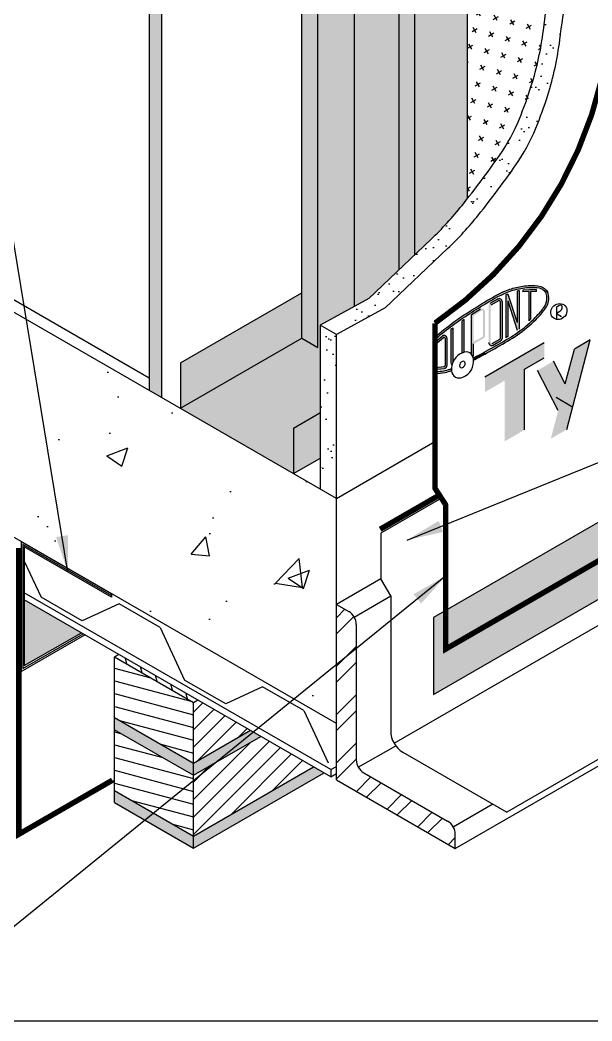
# Model space of a CAD drawing. Extents: x -26.6 to 51, y 0 to 66.
# Drawn here: x 12.43 to 21.84, y 35.85 to 52.32 of the extents above; entities that cross this region are included whole.
import ezdxf

# ---------------------------------------------------------------- set-up
doc = ezdxf.new("R2010")
doc.units = 0
doc.header["$LTSCALE"] = 1.5
doc.header["$MEASUREMENT"] = 0
doc.linetypes.add('DASHED', pattern=[0.75, 0.5, -0.25])
for name, color, linetype in [('BRICK', 13, 'CONTINUOUS'), ('DUPONTLOGO', 242, 'CONTINUOUS'), ('FASTENING', 7, 'CONTINUOUS'), ('FLASHING', 124, 'CONTINUOUS'), ('GROUT', 255, 'CONTINUOUS'), ('INSULATION', 40, 'CONTINUOUS'), ('SEALANT', 252, 'CONTINUOUS'), ('STRAIGHTFLASH', 253, 'CONTINUOUS'), ('STRUCTURE', 252, 'CONTINUOUS'), ('STRUCTURE_SHADING', 254, 'CONTINUOUS'), ('TEXT', 7, 'CONTINUOUS'), ('TITLE', 7, 'CONTINUOUS'), ('TYVEK', 160, 'DASHED'), ('TYVEK_TAPE', 130, 'CONTINUOUS'), ('TYVEK_TEXT', 182, 'CONTINUOUS')]:
    doc.layers.add(name, color=color, linetype=linetype)
doc.styles.add('DETAILS', font='sanss___.ttf', dxfattribs={"height": 1})
doc.dimstyles.new('TYVEKDETAILS', dxfattribs={"dimscale": 6, "dimtxt": 1.5, "dimasz": 0.1, "dimexe": 0.75, "dimexo": 0.75, "dimgap": 0.75, "dimtad": 0, "dimtih": 1, "dimtoh": 1, "dimdec": 4, "dimzin": 0, "dimtxsty": 'DETAILS', "dimcen": 0.0625, "dimazin": 3, "dimtfac": 1, "dimtdec": 4, "dimtofl": 0, "dimtmove": 0, "dimatfit": 3, "dimtolj": 1, "dimtzin": 0})
pattern_1 = [(37.5, (47.28802, 3.71845), (-0.0157483, 0.481706), [0, -0.38, 0, -0.425, 0, -0.40625]), (7.5, (47.288, 3.71845), (0.442444, 0.7055365), [0, -0.205, 0, -0.3425, 0, -0.13125]), (327.5, (46.98052, 3.71845), (0.7785355, 0.0014148), [0, -0.125, 0, -0.45, 0, -0.5875]), (317.5, (46.9805, 3.71845), (0.751532, 0.219419), [0, -0.0625, 0, -0.295, 0, -0.3375])]
pattern_2 = [(345, (47.28802, 3.71845), (0.05255644, 0.1961433), [])]
pattern_3 = [(45, (47.28802, 3.71845), (-0.1435869, 0.1435869), [])]

# ---------------------------------------------------------------- blocks, each defined once
blk = doc.blocks.new('A$C1409495A')
at = {"layer": 'DUPONTLOGO', "color": 242}
for p, q in [((0.234, 0.524), (0.234, 0)), ((0.234, 0.262), (0.441, 0.129))]:
    blk.add_line(p, q, dxfattribs=at)
blk.add_ellipse((0.334, 0.336), major_axis=(0.26, 0.232), ratio=0.903174, dxfattribs=at)
blk.add_spline([(0.234, 0.524), (0.435, 0.597), (0.456, 0.456), (0.234, 0.262)], degree=3, dxfattribs=at)

msp = doc.modelspace()

# ---------------------------------------------------------------- hatches: boundary and pattern name
at = {"layer": 'BRICK', "linetype": 'CONTINUOUS'}
h = msp.add_hatch(dxfattribs=at)
h.set_pattern_fill('ANSI31', color=256, scale=1.6245, angle=60, style=0)
h.set_pattern_definition([(105, (47.28802, 3.71845), (-0.1961433, -0.05255644), [])])
h.paths.add_polyline_path([(14.057, 41.879), (13.986, 41.838), (15.285, 41.088), (15.356, 41.129)])
h = msp.add_hatch(dxfattribs=at)
h.set_pattern_fill('ANSI31', color=256, scale=1.6245, angle=300, style=0)
h.set_pattern_definition(pattern_2)
h.paths.add_polyline_path([(15.285, 41.088), (13.986, 41.838), (13.986, 40.838), (15.285, 40.088)])
h = msp.add_hatch(dxfattribs=at)
h.set_pattern_fill('ANSI31', color=256, scale=1.6245, style=0)
h.set_pattern_definition(pattern_3)
h.paths.add_polyline_path([(15.356, 41.129), (15.285, 41.088), (15.285, 40.088), (16.222, 40.629)])
h = msp.add_hatch(dxfattribs=at)
h.set_pattern_fill('ANSI31', color=256, scale=1.6245, angle=300, style=0)
h.set_pattern_definition(pattern_2)
h.paths.add_polyline_path([(15.285, 39.888), (13.986, 40.638), (13.986, 39.638), (15.285, 38.888)])
h = msp.add_hatch(dxfattribs=at)
h.set_pattern_fill('ANSI31', color=256, scale=1.6245, style=0)
h.set_pattern_definition(pattern_3)
h.paths.add_polyline_path([(17.261, 40.029), (16.395, 40.529), (15.285, 39.888), (15.285, 38.888)])
at = {"layer": 'DUPONTLOGO'}
for points in [[(19.255, 47.099), (19.255, 47.058), (19.255, 47.058), (19.259, 47.062), (19.264, 47.066), (19.268, 47.07), (19.273, 47.074), (19.277, 47.078), (19.282, 47.082), (19.286, 47.086), (19.291, 47.089), (19.295, 47.093), (19.3, 47.097), (19.304, 47.101), (19.309, 47.105), (19.313, 47.109), (19.318, 47.113), (19.323, 47.117), (19.327, 47.121), (19.332, 47.124), (19.336, 47.128), (19.341, 47.132), (19.346, 47.136), (19.35, 47.14), (19.355, 47.143), (19.36, 47.147), (19.364, 47.151), (19.369, 47.155), (19.374, 47.158), (19.378, 47.162), (19.383, 47.166), (19.388, 47.17), (19.392, 47.173), (19.397, 47.177), (19.402, 47.181), (19.406, 47.184), (19.411, 47.188), (19.416, 47.192), (19.42, 47.195), (19.425, 47.199), (19.43, 47.203), (19.434, 47.206), (19.439, 47.21), (19.444, 47.214), (19.448, 47.217), (19.453, 47.221), (19.458, 47.224), (19.462, 47.228), (19.467, 47.232), (19.472, 47.235), (19.476, 47.239), (19.481, 47.242), (19.485, 47.246), (19.49, 47.249), (19.495, 47.253), (19.499, 47.256), (19.504, 47.26), (19.508, 47.263), (19.513, 47.267), (19.518, 47.27), (19.522, 47.274), (19.527, 47.277), (19.531, 47.281), (19.536, 47.284), (19.541, 47.288), (19.545, 47.291), (19.55, 47.295), (19.554, 47.298), (19.559, 47.301), (19.564, 47.305), (19.568, 47.308), (19.573, 47.312), (19.577, 47.315), (19.582, 47.318), (19.587, 47.322), (19.591, 47.325), (19.596, 47.328), (19.6, 47.332), (19.605, 47.335), (19.61, 47.339), (19.614, 47.342), (19.619, 47.345), (19.624, 47.349), (19.628, 47.352), (19.633, 47.355), (19.638, 47.358), (19.642, 47.362), (19.647, 47.365), (19.651, 47.368), (19.656, 47.372), (19.661, 47.375), (19.666, 47.378), (19.67, 47.381), (19.675, 47.385), (19.68, 47.388), (19.684, 47.391), (19.689, 47.394), (19.694, 47.398), (19.698, 47.401), (19.703, 47.404), (19.708, 47.407), (19.713, 47.411), (19.717, 47.414), (19.722, 47.417), (19.727, 47.42), (19.732, 47.423), (19.736, 47.427), (19.741, 47.43), (19.746, 47.433), (19.751, 47.436), (19.755, 47.439), (19.76, 47.443), (19.765, 47.446), (19.77, 47.449), (19.775, 47.452), (19.779, 47.455), (19.784, 47.458), (19.789, 47.462), (19.794, 47.465), (19.799, 47.468), (19.804, 47.471), (19.808, 47.474), (19.813, 47.477), (19.818, 47.481), (19.823, 47.484), (19.828, 47.487), (19.833, 47.49), (19.838, 47.493), (19.843, 47.496), (19.848, 47.499), (19.852, 47.502), (19.857, 47.506), (19.862, 47.509), (19.867, 47.512), (19.872, 47.515), (19.877, 47.518), (19.882, 47.521), (19.887, 47.524), (19.892, 47.527), (19.897, 47.53), (19.902, 47.533), (19.907, 47.537), (19.911, 47.54), (19.916, 47.543), (19.921, 47.546), (19.926, 47.549), (19.931, 47.552), (19.936, 47.555), (19.941, 47.558), (19.946, 47.561), (19.951, 47.564), (19.956, 47.567), (19.961, 47.57), (19.966, 47.573), (19.971, 47.577), (19.976, 47.58), (19.981, 47.583), (19.986, 47.586), (19.991, 47.589), (19.996, 47.592), (20.001, 47.595), (20.006, 47.598), (20.011, 47.601), (20.016, 47.604), (20.021, 47.607), (20.026, 47.61), (20.031, 47.613), (20.036, 47.616), (20.041, 47.619), (20.046, 47.622), (20.051, 47.626), (20.056, 47.629), (20.061, 47.632), (20.066, 47.635), (20.071, 47.638), (20.076, 47.641), (20.081, 47.644), (20.086, 47.647), (20.089, 47.649), (20.093, 47.651), (20.097, 47.654), (20.101, 47.656), (20.104, 47.658), (20.108, 47.66), (20.112, 47.662), (20.116, 47.665), (20.119, 47.667), (20.123, 47.669), (20.127, 47.671), (20.131, 47.673), (20.134, 47.676), (20.138, 47.678), (20.142, 47.68), (20.146, 47.682), (20.149, 47.684), (20.153, 47.687), (20.157, 47.689), (20.16, 47.691), (20.164, 47.693), (20.168, 47.695), (20.172, 47.698), (20.175, 47.7), (20.179, 47.702), (20.183, 47.704), (20.187, 47.706), (20.19, 47.708), (20.194, 47.711), (20.198, 47.713), (20.202, 47.715), (20.205, 47.717), (20.209, 47.719), (20.213, 47.721), (20.217, 47.723), (20.22, 47.726), (20.224, 47.728), (20.228, 47.73), (20.232, 47.732), (20.235, 47.734), (20.239, 47.736), (20.243, 47.738), (20.247, 47.74), (20.251, 47.742), (20.254, 47.744), (20.258, 47.746), (20.262, 47.748), (20.266, 47.75), (20.269, 47.753), (20.273, 47.755), (20.277, 47.757), (20.281, 47.759), (20.285, 47.761), (20.288, 47.763), (20.292, 47.765), (20.296, 47.767), (20.3, 47.769), (20.304, 47.771), (20.307, 47.772), (20.311, 47.774), (20.315, 47.776), (20.319, 47.778), (20.323, 47.78), (20.326, 47.782), (20.33, 47.784), (20.334, 47.786), (20.338, 47.788), (20.342, 47.79), (20.346, 47.792), (20.349, 47.794), (20.353, 47.795), (20.357, 47.797), (20.361, 47.799), (20.365, 47.801), (20.369, 47.803), (20.373, 47.804), (20.376, 47.806), (20.38, 47.808), (20.384, 47.81), (20.388, 47.812), (20.392, 47.813), (20.396, 47.815), (20.4, 47.817), (20.404, 47.819), (20.408, 47.82), (20.411, 47.822), (20.415, 47.824), (20.419, 47.825), (20.423, 47.827), (20.427, 47.829), (20.431, 47.83), (20.435, 47.832), (20.439, 47.833), (20.443, 47.835), (20.447, 47.837), (20.451, 47.838), (20.455, 47.84), (20.459, 47.841), (20.463, 47.843), (20.467, 47.844), (20.471, 47.846), (20.475, 47.847), (20.479, 47.849), (20.483, 47.85), (20.487, 47.852), (20.491, 47.853), (20.495, 47.855), (20.499, 47.856), (20.503, 47.857), (20.507, 47.859), (20.511, 47.86), (20.515, 47.861), (20.519, 47.863), (20.523, 47.864), (20.527, 47.865), (20.531, 47.867), (20.535, 47.868), (20.539, 47.869), (20.543, 47.87), (20.547, 47.871), (20.551, 47.873), (20.555, 47.874), (20.559, 47.875), (20.563, 47.876), (20.567, 47.877), (20.571, 47.878), (20.575, 47.879), (20.579, 47.88), (20.583, 47.881), (20.587, 47.883), (20.591, 47.884), (20.595, 47.885), (20.599, 47.886), (20.604, 47.886), (20.608, 47.887), (20.612, 47.888), (20.616, 47.889), (20.62, 47.89), (20.624, 47.891), (20.628, 47.892), (20.632, 47.893), (20.636, 47.894), (20.64, 47.894), (20.644, 47.895), (20.648, 47.896), (20.653, 47.897), (20.657, 47.898), (20.661, 47.898), (20.665, 47.899), (20.669, 47.9), (20.673, 47.9), (20.677, 47.901), (20.681, 47.902), (20.685, 47.902), (20.69, 47.903), (20.694, 47.904), (20.698, 47.904), (20.702, 47.905), (20.706, 47.905), (20.71, 47.906), (20.715, 47.906), (20.719, 47.907), (20.723, 47.907), (20.727, 47.908), (20.731, 47.908), (20.735, 47.909), (20.74, 47.909), (20.744, 47.91), (20.748, 47.91), (20.752, 47.91), (20.757, 47.911), (20.761, 47.911), (20.765, 47.911), (20.769, 47.912), (20.774, 47.912), (20.778, 47.912), (20.782, 47.913), (20.787, 47.913), (20.791, 47.913), (20.795, 47.914), (20.8, 47.914), (20.804, 47.914), (20.808, 47.915), (20.813, 47.915), (20.817, 47.915), (20.821, 47.915), (20.826, 47.915), (20.83, 47.916), (20.835, 47.916), (20.839, 47.916), (20.844, 47.916), (20.848, 47.916), (20.852, 47.916), (20.857, 47.917), (20.861, 47.917), (20.865, 47.917), (20.87, 47.917), (20.874, 47.917), (20.879, 47.917), (20.883, 47.917), (20.887, 47.916), (20.892, 47.916), (20.896, 47.916), (20.9, 47.916), (20.904, 47.916), (20.909, 47.915), (20.913, 47.915), (20.917, 47.915), (20.921, 47.915), (20.925, 47.914), (20.929, 47.914), (20.933, 47.913), (20.938, 47.913), (20.942, 47.912), (20.946, 47.912), (20.949, 47.911), (20.953, 47.91), (20.957, 47.909), (20.961, 47.909), (20.965, 47.908), (20.969, 47.907), (20.972, 47.906), (20.976, 47.905), (20.98, 47.904), (20.983, 47.903), (20.987, 47.902), (20.99, 47.901), (20.994, 47.899), (20.997, 47.898), (21.001, 47.897), (21.004, 47.895), (21.007, 47.894), (21.01, 47.892), (21.014, 47.891), (21.017, 47.889), (21.02, 47.887), (21.023, 47.885), (21.026, 47.883), (21.029, 47.881), (21.031, 47.879), (21.034, 47.877), (21.037, 47.875), (21.04, 47.873), (21.043, 47.87), (21.046, 47.868), (21.049, 47.865), (21.052, 47.862), (21.055, 47.86), (21.058, 47.857), (21.06, 47.854), (21.063, 47.851), (21.066, 47.848), (21.069, 47.845), (21.072, 47.842), (21.075, 47.839), (21.078, 47.836), (21.106, 47.852), (21.103, 47.855), (21.1, 47.858), (21.097, 47.861), (21.094, 47.865), (21.091, 47.868), (21.088, 47.871), (21.085, 47.874), (21.082, 47.877), (21.078, 47.88), (21.075, 47.883), (21.072, 47.886), (21.069, 47.889), (21.065, 47.892), (21.062, 47.895), (21.059, 47.898), (21.055, 47.9), (21.052, 47.903), (21.049, 47.906), (21.045, 47.908), (21.042, 47.91), (21.038, 47.913), (21.034, 47.915), (21.031, 47.917), (21.027, 47.919), (21.023, 47.921), (21.019, 47.923), (21.015, 47.924), (21.011, 47.926), (21.007, 47.928), (21.003, 47.929), (20.999, 47.931), (20.995, 47.932), (20.991, 47.933), (20.987, 47.934), (20.983, 47.936), (20.978, 47.937), (20.974, 47.938), (20.97, 47.939), (20.966, 47.94), (20.961, 47.94), (20.957, 47.941), (20.953, 47.942), (20.948, 47.943), (20.944, 47.943), (20.939, 47.944), (20.935, 47.944), (20.93, 47.945), (20.926, 47.945), (20.921, 47.945), (20.917, 47.946), (20.912, 47.946), (20.908, 47.946), (20.903, 47.946), (20.899, 47.947), (20.894, 47.947), (20.889, 47.947), (20.885, 47.947), (20.88, 47.947), (20.876, 47.947), (20.871, 47.947), (20.866, 47.947), (20.862, 47.947), (20.857, 47.947), (20.853, 47.947), (20.848, 47.947), (20.844, 47.947), (20.839, 47.947), (20.835, 47.946), (20.83, 47.946), (20.826, 47.946), (20.821, 47.946), (20.817, 47.946), (20.812, 47.946), (20.808, 47.945), (20.803, 47.945), (20.799, 47.945), (20.794, 47.945), (20.79, 47.944), (20.785, 47.944), (20.781, 47.944), (20.777, 47.944), (20.772, 47.943), (20.768, 47.943), (20.763, 47.943), (20.759, 47.942), (20.755, 47.942), (20.75, 47.942), (20.746, 47.941), (20.742, 47.941), (20.737, 47.94), (20.733, 47.94), (20.729, 47.94), (20.724, 47.939), (20.72, 47.939), (20.716, 47.938), (20.711, 47.938), (20.707, 47.937), (20.703, 47.936), (20.698, 47.936), (20.694, 47.935), (20.69, 47.935), (20.686, 47.934), (20.681, 47.934), (20.677, 47.933), (20.673, 47.932), (20.669, 47.932), (20.664, 47.931), (20.66, 47.93), (20.656, 47.929), (20.652, 47.929), (20.647, 47.928), (20.643, 47.927), (20.639, 47.926), (20.635, 47.925), (20.63, 47.925), (20.626, 47.924), (20.622, 47.923), (20.618, 47.922), (20.613, 47.921), (20.609, 47.92), (20.605, 47.919), (20.601, 47.918), (20.596, 47.917), (20.592, 47.916), (20.588, 47.915), (20.584, 47.914), (20.579, 47.913), (20.575, 47.912), (20.571, 47.911), (20.567, 47.91), (20.563, 47.908), (20.558, 47.907), (20.554, 47.906), (20.55, 47.905), (20.546, 47.904), (20.542, 47.903), (20.537, 47.901), (20.533, 47.9), (20.529, 47.899), (20.525, 47.897), (20.521, 47.896), (20.516, 47.895), (20.512, 47.893), (20.508, 47.892), (20.504, 47.891), (20.5, 47.889), (20.496, 47.888), (20.491, 47.886), (20.487, 47.885), (20.483, 47.884), (20.479, 47.882), (20.475, 47.881), (20.471, 47.879), (20.467, 47.878), (20.462, 47.876), (20.458, 47.875), (20.454, 47.873), (20.45, 47.871), (20.446, 47.87), (20.442, 47.868), (20.438, 47.867), (20.434, 47.865), (20.43, 47.863), (20.426, 47.862), (20.421, 47.86), (20.417, 47.858), (20.413, 47.857), (20.409, 47.855), (20.405, 47.853), (20.401, 47.852), (20.397, 47.85), (20.393, 47.848), (20.389, 47.846), (20.385, 47.845), (20.381, 47.843), (20.377, 47.841), (20.373, 47.839), (20.369, 47.837), (20.365, 47.836), (20.361, 47.834), (20.357, 47.832), (20.353, 47.83), (20.349, 47.828), (20.345, 47.826), (20.341, 47.824), (20.337, 47.823), (20.333, 47.821), (20.33, 47.819), (20.326, 47.817), (20.322, 47.815), (20.318, 47.813), (20.314, 47.811), (20.31, 47.809), (20.306, 47.807), (20.302, 47.805), (20.298, 47.803), (20.294, 47.801), (20.29, 47.799), (20.287, 47.797), (20.283, 47.795), (20.279, 47.793), (20.275, 47.791), (20.271, 47.789), (20.267, 47.787), (20.263, 47.785), (20.259, 47.783), (20.256, 47.781), (20.252, 47.779), (20.248, 47.777), (20.244, 47.775), (20.24, 47.772), (20.236, 47.77), (20.233, 47.768), (20.229, 47.766), (20.225, 47.764), (20.221, 47.762), (20.217, 47.76), (20.213, 47.758), (20.21, 47.755), (20.206, 47.753), (20.202, 47.751), (20.198, 47.749), (20.194, 47.747), (20.191, 47.745), (20.187, 47.742), (20.183, 47.74), (20.179, 47.738), (20.175, 47.736), (20.172, 47.734), (20.168, 47.732), (20.164, 47.729), (20.16, 47.727), (20.156, 47.725), (20.153, 47.723), (20.149, 47.721), (20.145, 47.718), (20.141, 47.716), (20.138, 47.714), (20.134, 47.712), (20.13, 47.709), (20.126, 47.707), (20.122, 47.705), (20.119, 47.703), (20.115, 47.701), (20.111, 47.698), (20.107, 47.696), (20.104, 47.694), (20.1, 47.692), (20.096, 47.689), (20.092, 47.687), (20.089, 47.685), (20.085, 47.683), (20.081, 47.68), (20.077, 47.678), (20.074, 47.676), (20.07, 47.674), (20.065, 47.671), (20.06, 47.668), (20.055, 47.665), (20.05, 47.661), (20.045, 47.658), (20.04, 47.655), (20.035, 47.652), (20.03, 47.649), (20.025, 47.646), (20.02, 47.643), (20.015, 47.64), (20.01, 47.637), (20.005, 47.634), (20, 47.631), (19.994, 47.628), (19.989, 47.625), (19.984, 47.622), (19.979, 47.618), (19.974, 47.615), (19.969, 47.612), (19.964, 47.609), (19.959, 47.606), (19.954, 47.603), (19.949, 47.6), (19.944, 47.597), (19.939, 47.594), (19.934, 47.591), (19.93, 47.588), (19.925, 47.585), (19.92, 47.581), (19.915, 47.578), (19.91, 47.575), (19.905, 47.572), (19.9, 47.569), (19.895, 47.566), (19.89, 47.563), (19.885, 47.56), (19.88, 47.557), (19.875, 47.554), (19.87, 47.55), (19.865, 47.547), (19.86, 47.544), (19.855, 47.541), (19.85, 47.538), (19.845, 47.535), (19.84, 47.532), (19.835, 47.529), (19.83, 47.525), (19.825, 47.522), (19.82, 47.519), (19.816, 47.516), (19.811, 47.513), (19.806, 47.51), (19.801, 47.507), (19.796, 47.503), (19.791, 47.5), (19.786, 47.497), (19.781, 47.494), (19.776, 47.491), (19.772, 47.487), (19.767, 47.484), (19.762, 47.481), (19.757, 47.478), (19.752, 47.475), (19.747, 47.472), (19.742, 47.468), (19.738, 47.465), (19.733, 47.462), (19.728, 47.459), (19.723, 47.455), (19.718, 47.452), (19.713, 47.449), (19.709, 47.446), (19.704, 47.443), (19.699, 47.439), (19.694, 47.436), (19.69, 47.433), (19.685, 47.43), (19.68, 47.426), (19.675, 47.423), (19.67, 47.42), (19.666, 47.417), (19.661, 47.413), (19.656, 47.41), (19.652, 47.407), (19.647, 47.403), (19.642, 47.4), (19.637, 47.397), (19.633, 47.393), (19.628, 47.39), (19.623, 47.387), (19.619, 47.383), (19.614, 47.38), (19.609, 47.377), (19.605, 47.373), (19.6, 47.37), (19.595, 47.367), (19.591, 47.363), (19.586, 47.36), (19.581, 47.357), (19.577, 47.353), (19.572, 47.35), (19.567, 47.346), (19.563, 47.343), (19.558, 47.34), (19.553, 47.336), (19.549, 47.333), (19.544, 47.329), (19.539, 47.326), (19.535, 47.322), (19.53, 47.319), (19.526, 47.316), (19.521, 47.312), (19.516, 47.309), (19.512, 47.305), (19.507, 47.302), (19.502, 47.298), (19.498, 47.295), (19.493, 47.291), (19.489, 47.288), (19.484, 47.284), (19.479, 47.28), (19.475, 47.277), (19.47, 47.273), (19.466, 47.27), (19.461, 47.266), (19.456, 47.263), (19.452, 47.259), (19.447, 47.256), (19.442, 47.252), (19.438, 47.248), (19.433, 47.245), (19.429, 47.241), (19.424, 47.237), (19.419, 47.234), (19.415, 47.23), (19.41, 47.226), (19.405, 47.223), (19.401, 47.219), (19.396, 47.215), (19.392, 47.212), (19.387, 47.208), (19.382, 47.204), (19.378, 47.201), (19.373, 47.197), (19.368, 47.193), (19.364, 47.189), (19.359, 47.186), (19.354, 47.182), (19.35, 47.178), (19.345, 47.174), (19.34, 47.17), (19.336, 47.167), (19.331, 47.163), (19.326, 47.159), (19.322, 47.155), (19.317, 47.151), (19.312, 47.147), (19.307, 47.144), (19.303, 47.14), (19.298, 47.136), (19.293, 47.132), (19.289, 47.128), (19.284, 47.124), (19.279, 47.12), (19.274, 47.116), (19.27, 47.112), (19.265, 47.108), (19.26, 47.104), (19.256, 47.1)], [(20.422, 47.087), (20.453, 47.107), (20.453, 47.695), (20.609, 47.211), (20.64, 47.231), (20.64, 47.863), (20.609, 47.853), (20.609, 47.34), (20.453, 47.802), (20.422, 47.792)], [(20.829, 47.847), (20.922, 47.851), (20.922, 47.883), (20.703, 47.873), (20.703, 47.842), (20.798, 47.846), (20.798, 47.368), (20.829, 47.397)]]:
    msp.add_hatch(color=256, dxfattribs=at).paths.add_polyline_path(points)
h = msp.add_hatch(color=256, dxfattribs=at)
edge = h.paths.add_edge_path()
edge.add_spline(control_points=[(21.106, 47.852), (21.119, 47.804), (21.15, 47.692), (21.055, 47.536), (20.913, 47.381), (20.708, 47.19), (20.411, 47.006), (20.188, 46.882), (20.078, 46.82)], knot_values=[0, 0, 0, 0, 0.071407, 0.167973, 0.251697, 0.391689, 0.584619, 0.774344, 0.774344, 0.774344, 0.774344], degree=3, periodic=0)
edge.add_line((20.078, 46.82), (20.063, 46.848))
edge.add_spline(control_points=[(20.063, 46.848), (20.277, 46.967), (20.496, 47.081), (20.775, 47.294), (20.857, 47.37), (20.978, 47.498), (21.025, 47.551), (21.088, 47.657), (21.102, 47.703), (21.093, 47.78), (21.086, 47.807), (21.078, 47.836)], knot_values=[0.000251, 0.000251, 0.000251, 0.000251, 0.36813, 0.36813, 0.535334, 0.535334, 0.640047, 0.640047, 0.727343, 0.727343, 0.770536, 0.770536, 0.770536, 0.770536], degree=3, periodic=0)
edge.add_line((21.078, 47.836), (21.106, 47.852))
h = msp.add_hatch(color=256, dxfattribs=at)
h.paths.add_polyline_path([(20.359, 47.684, 0.570599), (20.29, 47.725), (20.165, 47.656, 0.2734), (20.14, 47.615), (20.14, 47.007, 0.573672), (20.21, 46.966), (20.335, 47.036, 0.270913), (20.359, 47.077)])
h.paths.add_polyline_path([(20.328, 47.684, 0.570599), (20.305, 47.698), (20.18, 47.629, 0.2734), (20.172, 47.615), (20.172, 47.007, 0.573672), (20.195, 46.993), (20.32, 47.063, 0.270913), (20.328, 47.077)], flags=16)
h = msp.add_hatch(color=256, dxfattribs=at)
h.paths.add_polyline_path([(19.89, 47.022), (20.038, 47.102, 0.275801), (20.047, 47.116), (20.047, 47.521, 0.588096), (20.023, 47.534), (19.89, 47.452)], flags=16)
edge = h.paths.add_edge_path()
edge.add_arc((19.768, 46.736), 0.119, 23.7291, 39.8999)
edge.add_line((19.859, 46.812), (19.859, 47.47))
edge.add_line((19.859, 47.47), (20.006, 47.561))
edge.add_arc((20.031, 47.521), 0.0469, 0, 121.8384, ccw=False)
edge.add_line((20.078, 47.521), (20.078, 47.116))
edge.add_arc((20.031, 47.116), 0.0469, 298.3244, 360, ccw=False)
edge.add_line((20.053, 47.074), (19.89, 46.987))
edge.add_line((19.89, 46.987), (19.89, 46.791))
edge.add_line((19.89, 46.791), (19.877, 46.783))
h = msp.add_hatch(color=256, dxfattribs=at)
edge = h.paths.add_edge_path()
edge.add_arc((19.812, 46.575), 0.284, 110.2119, 112.5063)
edge.add_line((19.703, 46.837), (19.703, 47.366))
edge.add_line((19.703, 47.366), (19.734, 47.388))
edge.add_line((19.734, 47.388), (19.734, 46.85))
edge.add_arc((19.768, 46.736), 0.119, 106.5361, 117.2913)
edge = h.paths.add_edge_path()
edge.add_arc((19.812, 46.575), 0.284, 158.792, 166.3276)
edge.add_arc((19.562, 46.681), 0.0469, 180, 235.5799, ccw=False)
edge.add_line((19.515, 46.681), (19.515, 47.229))
edge.add_line((19.515, 47.229), (19.547, 47.252))
edge.add_line((19.547, 47.252), (19.547, 46.681))
edge.add_arc((19.562, 46.681), 0.0156, 180, 191.3835)
h = msp.add_hatch(color=256, dxfattribs=at)
h.paths.add_polyline_path([(19.453, 47.08, 0.63901), (19.376, 47.115), (19.234, 46.995), (19.234, 46.565), (19.411, 46.584, 0.382353), (19.453, 46.631)])
h.paths.add_polyline_path([(19.422, 46.631, -0.382353), (19.408, 46.615), (19.265, 46.6), (19.265, 46.981), (19.396, 47.092, -0.63901), (19.422, 47.08)], flags=16)
h = msp.add_hatch(color=256, dxfattribs=at)
edge = h.paths.add_edge_path()
edge.add_arc((19.615, 46.698), 0.275, 4.4, 8.959)
edge.add_arc((19.768, 46.736), 0.119, 2.7087, 8.2804)
edge.add_line((19.886, 46.753), (19.887, 46.753))
edge.add_line((19.887, 46.753), (19.889, 46.755))
edge.add_line((19.889, 46.755), (19.891, 46.756))
edge.add_line((19.891, 46.756), (19.893, 46.757))
edge.add_line((19.893, 46.757), (19.895, 46.758))
edge.add_line((19.895, 46.758), (19.897, 46.759))
edge.add_line((19.897, 46.759), (19.899, 46.76))
edge.add_line((19.899, 46.76), (19.901, 46.761))
edge.add_line((19.901, 46.761), (19.904, 46.762))
edge.add_line((19.904, 46.762), (19.906, 46.763))
edge.add_line((19.906, 46.763), (19.908, 46.765))
edge.add_line((19.908, 46.765), (19.91, 46.766))
edge.add_line((19.91, 46.766), (19.912, 46.767))
edge.add_line((19.912, 46.767), (19.914, 46.768))
edge.add_line((19.914, 46.768), (19.916, 46.769))
edge.add_line((19.916, 46.769), (19.918, 46.77))
edge.add_line((19.918, 46.77), (19.92, 46.771))
edge.add_line((19.92, 46.771), (19.922, 46.772))
edge.add_line((19.922, 46.772), (19.924, 46.773))
edge.add_line((19.924, 46.773), (19.927, 46.775))
edge.add_line((19.927, 46.775), (19.929, 46.776))
edge.add_line((19.929, 46.776), (19.931, 46.777))
edge.add_line((19.931, 46.777), (19.933, 46.778))
edge.add_line((19.933, 46.778), (19.935, 46.779))
edge.add_line((19.935, 46.779), (19.937, 46.78))
edge.add_line((19.937, 46.78), (19.939, 46.781))
edge.add_line((19.939, 46.781), (19.941, 46.782))
edge.add_line((19.941, 46.782), (19.943, 46.784))
edge.add_line((19.943, 46.784), (19.945, 46.785))
edge.add_line((19.945, 46.785), (19.947, 46.786))
edge.add_line((19.947, 46.786), (19.95, 46.787))
edge.add_line((19.95, 46.787), (19.952, 46.788))
edge.add_line((19.952, 46.788), (19.954, 46.789))
edge.add_line((19.954, 46.789), (19.956, 46.79))
edge.add_line((19.956, 46.79), (19.958, 46.791))
edge.add_line((19.958, 46.791), (19.96, 46.793))
edge.add_line((19.96, 46.793), (19.962, 46.794))
edge.add_line((19.962, 46.794), (19.964, 46.795))
edge.add_line((19.964, 46.795), (19.966, 46.796))
edge.add_line((19.966, 46.796), (19.968, 46.797))
edge.add_line((19.968, 46.797), (19.971, 46.798))
edge.add_line((19.971, 46.798), (19.973, 46.799))
edge.add_line((19.973, 46.799), (19.975, 46.8))
edge.add_line((19.975, 46.8), (19.977, 46.802))
edge.add_line((19.977, 46.802), (19.979, 46.803))
edge.add_line((19.979, 46.803), (19.981, 46.804))
edge.add_line((19.981, 46.804), (19.983, 46.805))
edge.add_line((19.983, 46.805), (19.985, 46.806))
edge.add_line((19.985, 46.806), (19.987, 46.807))
edge.add_line((19.987, 46.807), (19.989, 46.808))
edge.add_line((19.989, 46.808), (19.992, 46.809))
edge.add_line((19.992, 46.809), (19.994, 46.811))
edge.add_line((19.994, 46.811), (19.996, 46.812))
edge.add_line((19.996, 46.812), (19.998, 46.813))
edge.add_line((19.998, 46.813), (20, 46.814))
edge.add_line((20, 46.814), (20.002, 46.815))
edge.add_line((20.002, 46.815), (20.004, 46.816))
edge.add_line((20.004, 46.816), (20.006, 46.817))
edge.add_line((20.006, 46.817), (20.008, 46.819))
edge.add_line((20.008, 46.819), (20.01, 46.82))
edge.add_line((20.01, 46.82), (20.013, 46.821))
edge.add_line((20.013, 46.821), (20.015, 46.822))
edge.add_line((20.015, 46.822), (20.017, 46.823))
edge.add_line((20.017, 46.823), (20.019, 46.824))
edge.add_line((20.019, 46.824), (20.021, 46.825))
edge.add_line((20.021, 46.825), (20.023, 46.826))
edge.add_line((20.023, 46.826), (20.025, 46.828))
edge.add_line((20.025, 46.828), (20.027, 46.829))
edge.add_line((20.027, 46.829), (20.029, 46.83))
edge.add_line((20.029, 46.83), (20.032, 46.831))
edge.add_line((20.032, 46.831), (20.034, 46.832))
edge.add_line((20.034, 46.832), (20.036, 46.833))
edge.add_line((20.036, 46.833), (20.038, 46.834))
edge.add_line((20.038, 46.834), (20.04, 46.835))
edge.add_line((20.04, 46.835), (20.042, 46.837))
edge.add_line((20.042, 46.837), (20.044, 46.838))
edge.add_line((20.044, 46.838), (20.046, 46.839))
edge.add_line((20.046, 46.839), (20.048, 46.84))
edge.add_line((20.048, 46.84), (20.051, 46.841))
edge.add_line((20.051, 46.841), (20.053, 46.842))
edge.add_line((20.053, 46.842), (20.055, 46.843))
edge.add_line((20.055, 46.843), (20.057, 46.845))
edge.add_line((20.057, 46.845), (20.059, 46.846))
edge.add_line((20.059, 46.846), (20.061, 46.847))
edge.add_line((20.061, 46.847), (20.063, 46.848))
edge.add_line((20.063, 46.848), (20.078, 46.82))
edge.add_line((20.078, 46.82), (20.076, 46.819))
edge.add_line((20.076, 46.819), (20.074, 46.818))
edge.add_line((20.074, 46.818), (20.072, 46.817))
edge.add_line((20.072, 46.817), (20.069, 46.816))
edge.add_line((20.069, 46.816), (20.067, 46.815))
edge.add_line((20.067, 46.815), (20.065, 46.814))
edge.add_line((20.065, 46.814), (20.063, 46.812))
edge.add_line((20.063, 46.812), (20.061, 46.811))
edge.add_line((20.061, 46.811), (20.059, 46.81))
edge.add_line((20.059, 46.81), (20.057, 46.809))
edge.add_line((20.057, 46.809), (20.055, 46.808))
edge.add_line((20.055, 46.808), (20.053, 46.807))
edge.add_line((20.053, 46.807), (20.051, 46.806))
edge.add_line((20.051, 46.806), (20.048, 46.805))
edge.add_line((20.048, 46.805), (20.046, 46.803))
edge.add_line((20.046, 46.803), (20.044, 46.802))
edge.add_line((20.044, 46.802), (20.042, 46.801))
edge.add_line((20.042, 46.801), (20.04, 46.8))
edge.add_line((20.04, 46.8), (20.038, 46.799))
edge.add_line((20.038, 46.799), (20.036, 46.798))
edge.add_line((20.036, 46.798), (20.034, 46.797))
edge.add_line((20.034, 46.797), (20.032, 46.796))
edge.add_line((20.032, 46.796), (20.029, 46.794))
edge.add_line((20.029, 46.794), (20.027, 46.793))
edge.add_line((20.027, 46.793), (20.025, 46.792))
edge.add_line((20.025, 46.792), (20.023, 46.791))
edge.add_line((20.023, 46.791), (20.021, 46.79))
edge.add_line((20.021, 46.79), (20.019, 46.789))
edge.add_line((20.019, 46.789), (20.017, 46.788))
edge.add_line((20.017, 46.788), (20.015, 46.786))
edge.add_line((20.015, 46.786), (20.013, 46.785))
edge.add_line((20.013, 46.785), (20.011, 46.784))
edge.add_line((20.011, 46.784), (20.008, 46.783))
edge.add_line((20.008, 46.783), (20.006, 46.782))
edge.add_line((20.006, 46.782), (20.004, 46.781))
edge.add_line((20.004, 46.781), (20.002, 46.78))
edge.add_line((20.002, 46.78), (20, 46.779))
edge.add_line((20, 46.779), (19.998, 46.777))
edge.add_line((19.998, 46.777), (19.996, 46.776))
edge.add_line((19.996, 46.776), (19.994, 46.775))
edge.add_line((19.994, 46.775), (19.992, 46.774))
edge.add_line((19.992, 46.774), (19.989, 46.773))
edge.add_line((19.989, 46.773), (19.987, 46.772))
edge.add_line((19.987, 46.772), (19.985, 46.771))
edge.add_line((19.985, 46.771), (19.983, 46.77))
edge.add_line((19.983, 46.77), (19.981, 46.768))
edge.add_line((19.981, 46.768), (19.979, 46.767))
edge.add_line((19.979, 46.767), (19.977, 46.766))
edge.add_line((19.977, 46.766), (19.975, 46.765))
edge.add_line((19.975, 46.765), (19.973, 46.764))
edge.add_line((19.973, 46.764), (19.971, 46.763))
edge.add_line((19.971, 46.763), (19.968, 46.762))
edge.add_line((19.968, 46.762), (19.966, 46.761))
edge.add_line((19.966, 46.761), (19.964, 46.759))
edge.add_line((19.964, 46.759), (19.962, 46.758))
edge.add_line((19.962, 46.758), (19.96, 46.757))
edge.add_line((19.96, 46.757), (19.958, 46.756))
edge.add_line((19.958, 46.756), (19.956, 46.755))
edge.add_line((19.956, 46.755), (19.954, 46.754))
edge.add_line((19.954, 46.754), (19.952, 46.753))
edge.add_line((19.952, 46.753), (19.95, 46.752))
edge.add_line((19.95, 46.752), (19.948, 46.751))
edge.add_line((19.948, 46.751), (19.945, 46.749))
edge.add_line((19.945, 46.749), (19.943, 46.748))
edge.add_line((19.943, 46.748), (19.941, 46.747))
edge.add_line((19.941, 46.747), (19.939, 46.746))
edge.add_line((19.939, 46.746), (19.937, 46.745))
edge.add_line((19.937, 46.745), (19.935, 46.744))
edge.add_line((19.935, 46.744), (19.933, 46.743))
edge.add_line((19.933, 46.743), (19.931, 46.742))
edge.add_line((19.931, 46.742), (19.929, 46.74))
edge.add_line((19.929, 46.74), (19.927, 46.739))
edge.add_line((19.927, 46.739), (19.925, 46.738))
edge.add_line((19.925, 46.738), (19.922, 46.737))
edge.add_line((19.922, 46.737), (19.92, 46.736))
edge.add_line((19.92, 46.736), (19.918, 46.735))
edge.add_line((19.918, 46.735), (19.916, 46.734))
edge.add_line((19.916, 46.734), (19.914, 46.733))
edge.add_line((19.914, 46.733), (19.912, 46.732))
edge.add_line((19.912, 46.732), (19.91, 46.73))
edge.add_line((19.91, 46.73), (19.908, 46.729))
edge.add_line((19.908, 46.729), (19.906, 46.728))
edge.add_line((19.906, 46.728), (19.904, 46.727))
edge.add_line((19.904, 46.727), (19.902, 46.726))
edge.add_line((19.902, 46.726), (19.9, 46.725))
edge.add_line((19.9, 46.725), (19.897, 46.724))
edge.add_line((19.897, 46.724), (19.895, 46.723))
edge.add_line((19.895, 46.723), (19.893, 46.722))
edge.add_line((19.893, 46.722), (19.891, 46.721))
edge.add_line((19.891, 46.721), (19.889, 46.719))
h = msp.add_hatch(color=256, dxfattribs=at)
edge = h.paths.add_edge_path()
edge.add_arc((19.812, 46.575), 0.284, 179.2009, 185.7769, ccw=False)
edge.add_spline(control_points=[(19.528, 46.579), (19.512, 46.573), (19.495, 46.568), (19.411, 46.544), (19.328, 46.53), (19.255, 46.532)], knot_values=[0.149047, 0.149047, 0.149047, 0.149047, 0.174821, 0.174821, 0.276255, 0.276255, 0.276255, 0.276255], degree=3, periodic=0)
edge.add_line((19.255, 46.532), (19.255, 46.501))
edge.add_spline(control_points=[(19.255, 46.501), (19.309, 46.499), (19.411, 46.512), (19.496, 46.535), (19.529, 46.546)], knot_values=[0.297775, 0.297775, 0.297775, 0.297775, 0.439611, 0.543437, 0.543437, 0.543437, 0.543437], degree=3, periodic=0)
at = {"layer": 'GROUT', "linetype": 'CONTINUOUS'}
h = msp.add_hatch(color=256, dxfattribs=at)
h.paths.add_polyline_path([(16.395, 40.529), (16.222, 40.629), (15.285, 40.088), (15.285, 39.888)])
h.paths.add_polyline_path([(15.285, 40.088), (13.986, 40.838), (13.986, 40.638), (15.285, 39.888)])
h = msp.add_hatch(color=256, dxfattribs=at)
h.paths.add_polyline_path([(15.285, 38.888), (13.986, 39.638), (13.986, 39.438), (15.285, 38.688)])
h.paths.add_polyline_path([(17.434, 39.929), (17.261, 40.029), (15.285, 38.888), (15.285, 38.688)])
at = {"layer": 'INSULATION', "linetype": 'CONTINUOUS'}
h = msp.add_hatch(dxfattribs=at)
h.set_pattern_fill('CROSS', color=256, scale=0.8, angle=30, style=0)
h.set_pattern_definition([(30, (124.33491, 5.97734), (0.07320508, 0.27320508), [0.1, -0.3]), (120, (124.40322, 5.95904), (-0.27320508, 0.07320508), [0.1, -0.3])])
h.paths.add_polyline_path([(21.284, 53.611, -0.04506), (21.614, 54.686, -0.026132), (21.792, 55.065), (19.793, 53.339), (19.793, 49.382, 0.013785), (20.315, 50.086, 0.055655), (20.644, 50.69, 0.020914), (20.84, 51.236, 0.044799), (21.038, 52.144, -0.020731)])
at = {"layer": 'STRAIGHTFLASH', "linetype": 'CONTINUOUS'}
msp.add_hatch(color=256, dxfattribs=at).paths.add_polyline_path([(13.442, 42.234), (12.503, 42.776), (12.503, 41.692)])
at = {"layer": 'STRUCTURE', "linetype": 'CONTINUOUS'}
h = msp.add_hatch(dxfattribs=at)
h.set_pattern_fill('AR-SAND', color=256, scale=0.25, style=0)
h.set_pattern_definition([(37.5, (124.3349, 5.97734), (-0.0157483, 0.481706), [0, -0.38, 0, -0.425, 0, -0.40625]), (7.5, (124.3349, 5.97734), (0.4424442, 0.7055365), [0, -0.205, 0, -0.3425, 0, -0.13125]), (327.5, (124.0274, 5.97734), (0.7785355, 0.0014148), [0, -0.125, 0, -0.45, 0, -0.5875]), (317.5, (124.0274, 5.97734), (0.7515317, 0.219419), [0, -0.0625, 0, -0.295, 0, -0.3375])])
h.paths.add_polyline_path([(27.817, 62.634), (27.617, 62.75), (14.559, 55.211), (14.758, 55.095)])
h.paths.add_polyline_path([(14.758, 55.095), (14.559, 55.211), (14.559, 46.221), (14.758, 46.107)])
h = msp.add_hatch(dxfattribs=at)
h.set_pattern_fill('AR-SAND', color=256, scale=0.25, style=0)
h.set_pattern_definition(pattern_1)
h.paths.add_polyline_path([(20.586, 49.93, 0.055655), (20.914, 50.534, 0.020914), (21.111, 51.079, 0.044799), (21.308, 51.988, -0.020731), (21.554, 53.454, -0.04506), (21.884, 54.53, -0.06032), (22.354, 55.373, -0.022567), (23.557, 56.889), (23.287, 57.045, 0.022567), (22.083, 55.529, 0.002327), (22.061, 55.498, -0.021532), (22.081, 55.481, -0.012839), (22.057, 55.493, 0.057538), (21.614, 54.686, 0.04506), (21.284, 53.611, 0.020731), (21.038, 52.144, -0.044799), (20.84, 51.236, -0.020914), (20.644, 50.69, -0.055655), (20.315, 50.086, -0.016125), (19.701, 49.265, -0.033704), (19.194, 48.711), (18.169, 47.733), (17.366, 47.295), (17.637, 47.139), (18.439, 47.577), (19.464, 48.555, 0.033704), (19.972, 49.109, 0.016125)])
h = msp.add_hatch(dxfattribs=at)
h.set_pattern_fill('AR-CONC', color=256, scale=0.5, style=0)
h.set_pattern_definition([(50, (47.288, 3.7184), (3.5863, -0.31376), [0.375, -4.125]), (355, (47.288, 3.7184), (-0.69376, 3.76096), [0.3, -3.3]), (100.4514, (47.587, 3.6923), (2.89255, 3.4472), [0.3187, -3.50571]), (46.184, (47.288, 4.7184), (5.3362, -0.8276), [0.5625, -6.1875]), (96.636, (47.7327, 4.6495), (4.6733, 4.8706), [0.47805, -5.25856]), (351.184, (47.288, 4.7184), (4.6733, 4.8706), [0.45, -4.95]), (21, (47.788, 4.4684), (2.98454, -2.0131), [0.375, -4.125]), (326, (47.788, 4.4684), (1.21658, 3.62575), [0.3, -3.3]), (71.4514, (48.0367, 4.3007), (4.20111, 1.61265), [0.3187, -3.50571]), (37.5, (47.288, 3.7184), (0.0608, 1.66447), [0, -3.26, 0, -3.35, 0, -3.3125]), (7.5, (47.288, 3.7184), (1.31535, 1.97206), [0, -1.91, 0, -3.185, 0, -1.2625]), (327.5, (46.173, 3.7184), (2.669112, -0.112774), [0, -1.25, 0, -3.9, 0, -5.175]), (317.5, (45.673, 3.7184), (2.91593, 0.500525), [0, -1.625, 0, -2.59, 0, -3.675])])
h.paths.add_polyline_path([(7.776, 50.138), (7.776, 46.432), (17.637, 40.739), (17.637, 44.444)])
h = msp.add_hatch(dxfattribs=at)
h.set_pattern_fill('AR-SAND', color=256, scale=0.25, style=0)
h.set_pattern_definition(pattern_1)
h.paths.add_polyline_path([(17.637, 47.139), (17.366, 47.295), (17.366, 44.601), (17.637, 44.444)])
at = {"layer": 'STRUCTURE'}
h = msp.add_hatch(dxfattribs=at)
h.set_pattern_fill('ANSI32', color=256, scale=1.5, style=0)
h.set_pattern_definition([(45, (47.288, 3.71845), (-0.3977476, 0.3977476), []), (45, (47.5532, 3.71845), (-0.3977476, 0.3977476), [])])
h.paths.add_polyline_path([(18.087, 39.928, -0.267949), (17.962, 40.144), (17.962, 42.367, 0.267949), (17.837, 42.584), (17.637, 42.699), (17.637, 39.812), (19.589, 38.685), (19.589, 38.916, 0.267949), (19.464, 39.132)])
at = {"layer": 'STRUCTURE_SHADING', "linetype": 'CONTINUOUS'}
h = msp.add_hatch(color=256, dxfattribs=at)
h.paths.add_polyline_path([(17.935, 54.426), (17.069, 53.926), (17.329, 53.776), (17.329, 46.929), (17.069, 47.079), (15.071, 45.926), (16.93, 44.852), (16.93, 45.602), (17.366, 45.854), (17.366, 47.295), (17.935, 47.606)])
h.paths.add_polyline_path([(17.329, 53.776), (17.069, 53.926), (17.069, 47.079), (17.329, 46.929)], flags=17)
h.paths.add_polyline_path([(17.069, 47.829), (15.071, 46.676), (15.071, 45.926), (17.069, 47.079)])
h.paths.add_polyline_path([(17.366, 45.854), (16.93, 45.602), (16.93, 44.852), (17.366, 45.104)])
h.paths.add_polyline_path([(18.668, 53.003), (18.927, 52.853), (19.793, 53.353), (17.944, 54.42), (17.935, 54.413), (17.935, 47.606), (18.169, 47.733), (18.668, 48.209)])
h.paths.add_polyline_path([(18.927, 52.853), (18.668, 53.003), (18.668, 48.209), (18.927, 48.457)], flags=17)
h.paths.add_polyline_path([(19.793, 53.353), (18.927, 52.853), (18.927, 48.457), (19.194, 48.711, 0.033704), (19.701, 49.265, 0.002339), (19.793, 49.382)])
at = {"layer": 'TYVEK_TAPE', "linetype": 'CONTINUOUS'}
h = msp.add_hatch(color=256, dxfattribs=at)
h.paths.add_polyline_path([(23.347, 44.226), (23.347, 44.861), (19.432, 42.601), (19.432, 41.965)])
h.paths.add_polyline_path([(23.347, 43.597), (23.347, 44.226), (19.432, 41.965), (19.432, 42.601), (19.23, 42.485), (19.23, 41.22)])
at = {"layer": 'TYVEK_TEXT'}
for points in [[(20.403, 46.383), (20.403, 45.383), (20.727, 45.57), (20.727, 46.57), (21.052, 46.758), (21.052, 47.008), (20.078, 46.445), (20.078, 46.195)], [(21.81, 47.051), (21.548, 46.9), (21.398, 46.329), (21.206, 46.702), (20.944, 46.551), (21.283, 45.891), (21.16, 45.426), (21.423, 45.577)]]:
    msp.add_hatch(color=256, dxfattribs=at).paths.add_polyline_path(points)

# ---------------------------------------------------------------- linework, layer by layer
at = {"layer": 'BRICK', "linetype": 'CONTINUOUS'}
for p, q in [((13.986, 41.838), (14.057, 41.879)), ((13.986, 39.438), (13.986, 41.838)), ((13.986, 41.838), (15.285, 41.088)), ((15.285, 41.088), (15.356, 41.129)), ((15.285, 38.688), (15.285, 41.088)), ((13.986, 40.838), (15.285, 40.088)), ((13.986, 40.638), (15.285, 39.888)), ((15.285, 40.088), (16.222, 40.629)), ((15.285, 39.888), (16.395, 40.529)), ((15.285, 38.888), (17.261, 40.029)), ((15.285, 38.688), (17.434, 39.929)), ((13.986, 39.638), (15.285, 38.888)), ((13.986, 39.438), (15.285, 38.688))]:
    msp.add_line(p, q, dxfattribs=at)
at = {"layer": 'DUPONTLOGO'}
for p, q in [((20.453, 47.802), (20.422, 47.792)), ((20.422, 47.792), (20.422, 47.087)), ((20.453, 47.802), (20.609, 47.34)), ((20.64, 47.863), (20.609, 47.853)), ((20.609, 47.853), (20.609, 47.34)), ((20.64, 47.863), (20.64, 47.231)), ((20.922, 47.883), (20.703, 47.873)), ((20.703, 47.873), (20.703, 47.842)), ((20.798, 47.846), (20.703, 47.842)), ((20.798, 47.847), (20.798, 47.368)), ((20.923, 47.851), (20.829, 47.847)), ((20.829, 47.847), (20.829, 47.397)), ((20.922, 47.883), (20.922, 47.851)), ((21.106, 47.852), (21.078, 47.836)), ((20.165, 47.656), (20.29, 47.725)), ((20.18, 47.629), (20.305, 47.698)), ((20.328, 47.684), (20.328, 47.077)), ((20.359, 47.684), (20.359, 47.077)), ((20.453, 47.695), (20.609, 47.211)), ((20.453, 47.695), (20.453, 47.107)), ((19.859, 47.47), (20.006, 47.561)), ((19.859, 46.812), (19.859, 47.47)), ((19.734, 47.388), (19.703, 47.366)), ((19.703, 46.837), (19.703, 47.366)), ((19.734, 46.85), (19.734, 47.388)), ((20.829, 47.397), (20.798, 47.368)), ((19.234, 46.995), (19.376, 47.115)), ((19.515, 47.229), (19.547, 47.252)), ((19.515, 47.229), (19.515, 46.681)), ((19.547, 47.252), (19.547, 46.681)), ((20.453, 47.107), (20.422, 47.087)), ((19.234, 46.995), (19.234, 46.565)), ((19.265, 46.981), (19.396, 47.092)), ((19.265, 46.981), (19.265, 46.6)), ((19.422, 47.08), (19.422, 46.631)), ((19.453, 47.08), (19.453, 46.631)), ((19.89, 46.791), (19.89, 46.987)), ((20.195, 46.993), (20.32, 47.063)), ((20.21, 46.966), (20.335, 47.036)), ((19.877, 46.783), (19.89, 46.791)), ((20.063, 46.848), (20.078, 46.82)), ((20.078, 46.82), (20.063, 46.848)), ((19.265, 46.6), (19.408, 46.615)), ((19.234, 46.565), (19.411, 46.584)), ((19.255, 46.501), (19.255, 46.532)), ((19.529, 46.546), (19.528, 46.579))]:
    msp.add_line(p, q, dxfattribs=at)
for centre, radius, start, end in [((20.312, 47.684), 0.0469, 0, 118.8361), ((20.312, 47.684), 0.0156, 0, 118.8361), ((19.406, 47.08), 0.0469, 360, 130.3159), ((19.406, 47.08), 0.0156, 360, 130.3159), ((20.187, 47.007), 0.0469, 180, 299.3668), ((20.312, 47.077), 0.0156, 299.3668, 0), ((20.312, 47.077), 0.0469, 299.3668, 0), ((19.406, 46.631), 0.0156, 276.3021, 360), ((19.406, 46.631), 0.0469, 276.3021, 360), ((19.562, 46.681), 0.0469, 180, 235.5799), ((19.562, 46.681), 0.0156, 180, 191.3835)]:
    msp.add_arc(centre, radius, start, end, dxfattribs=at)
for points in [[(20.07, 47.674), (20.407, 47.854), (20.619, 47.922), (20.843, 47.947), (21.041, 47.911), (21.106, 47.852)], [(20.078, 46.82), (20.408, 47.008), (20.73, 47.221), (20.937, 47.409), (21.047, 47.535), (21.128, 47.71), (21.106, 47.852)]]:
    msp.add_spline(points, degree=3, dxfattribs=at)
for points, knots in [([(20.063, 46.848), (20.277, 46.967), (20.496, 47.081), (20.775, 47.294), (20.857, 47.37), (20.978, 47.498), (21.025, 47.551), (21.088, 47.657), (21.102, 47.703), (21.093, 47.78), (21.086, 47.807), (21.078, 47.836)], [0.0002506, 0.0002506, 0.0002506, 0.0002506, 0.3681301, 0.3681301, 0.5353339, 0.5353339, 0.6400473, 0.6400473, 0.7273425, 0.7273425, 0.7705356, 0.7705356, 0.7705356, 0.7705356]), ([(20.086, 47.647), (20.222, 47.728), (20.358, 47.808), (20.59, 47.887), (20.675, 47.904), (20.855, 47.919), (20.959, 47.924), (21.041, 47.874), (21.059, 47.856), (21.078, 47.836)], [0, 0, 0, 0, 0.2378462, 0.2378462, 0.3759363, 0.3759363, 0.5140265, 0.5140265, 0.5560477, 0.5560477, 0.5560477, 0.5560477]), ([(19.255, 47.099), (19.274, 47.116), (19.417, 47.234), (19.672, 47.431), (19.937, 47.592), (20.07, 47.674)], [0.5011619, 0.5011619, 0.5011619, 0.5011619, 0.5730795, 1.0305268, 1.4958526, 1.4958526, 1.4958526, 1.4958526]), ([(19.255, 47.058), (19.336, 47.131), (19.425, 47.2), (19.598, 47.332), (19.687, 47.394), (19.879, 47.521), (19.983, 47.584), (20.086, 47.647)], [0.2374019, 0.2374019, 0.2374019, 0.2374019, 0.3984913, 0.3984913, 0.5672713, 0.5672713, 0.7479263, 0.7479263, 0.7479263, 0.7479263]), ([(19.255, 46.532), (19.328, 46.53), (19.411, 46.544), (19.495, 46.568), (19.512, 46.573), (19.528, 46.579)], [0.1490468, 0.1490468, 0.1490468, 0.1490468, 0.2504808, 0.2504808, 0.2762553, 0.2762553, 0.2762553, 0.2762553]), ([(19.255, 46.501), (19.309, 46.499), (19.411, 46.512), (19.496, 46.535), (19.529, 46.546)], [0.2977751, 0.2977751, 0.2977751, 0.2977751, 0.4396112, 0.5434373, 0.5434373, 0.5434373, 0.5434373])]:
    msp.add_open_spline(points, degree=3, knots=knots, dxfattribs=at)
for points in [[(19.886, 46.753), (19.944, 46.784), (20.004, 46.816), (20.063, 46.848)], [(19.889, 46.719), (19.952, 46.753), (20.015, 46.786), (20.078, 46.82)]]:
    msp.add_open_spline(points, degree=3, dxfattribs=at)
at = {"layer": 'FASTENING'}
for points in [[(19.53, 46.543, 0.556012), (19.714, 46.441, 0.353716), (19.887, 46.741, 0.546252), (19.714, 46.841, 0.345825)], [(19.661, 46.624, 0.556012), (19.707, 46.598, 0.353716), (19.75, 46.673, 0.546252), (19.707, 46.698, 0.345825)]]:
    msp.add_lwpolyline(points, format="xyb", close=True, dxfattribs=at)
at = {"layer": 'FLASHING'}
for p, q in [((32.064, 45.995), (20.437, 39.283)), ((19.362, 44.448), (18.366, 43.873)), ((18.366, 43.873), (18.366, 43.12)), ((18.582, 40.415), (23.347, 43.166)), ((18.529, 42.839), (18.366, 43.12)), ((18.529, 42.839), (18.529, 40.615)), ((18.729, 40.269), (20.437, 39.283))]:
    msp.add_line(p, q, dxfattribs=at)
msp.add_arc((18.929, 40.615), 0.4, 180, 240, dxfattribs=at)
at = {"layer": 'SEALANT', "linetype": 'CONTINUOUS', "const_width": 0.09}
msp.add_lwpolyline([(18.354, 43.936), (19.329, 44.499)], dxfattribs=at)
at = {"layer": 'STRAIGHTFLASH', "color": 7, "linetype": 'CONTINUOUS'}
for p, q in [((13.938, 42.874), (12.453, 43.732)), ((12.453, 43.732), (12.453, 41.596)), ((13.938, 42.845), (12.478, 43.688)), ((12.478, 43.688), (12.478, 41.644)), ((13.938, 42.817), (12.503, 43.645)), ((12.503, 43.645), (12.503, 41.692)), ((12.453, 41.596), (13.5, 42.201)), ((12.478, 41.644), (13.471, 42.217)), ((12.503, 41.692), (13.442, 42.234))]:
    msp.add_line(p, q, dxfattribs=at)
at = {"layer": 'STRUCTURE'}
for p, q in [((14.559, 55.211), (14.559, 46.221)), ((14.758, 55.095), (14.758, 46.107)), ((14.559, 46.421), (7.776, 50.338)), ((17.637, 44.444), (7.776, 50.138)), ((18.169, 47.733), (17.366, 47.295)), ((18.439, 47.577), (17.637, 47.139)), ((17.637, 47.139), (17.366, 47.295)), ((15.071, 45.926), (17.069, 47.079)), ((17.069, 47.079), (17.329, 46.929)), ((17.135, 47.041), (17.135, 47.041)), ((15.071, 46.676), (15.071, 45.926)), ((17.637, 40.739), (7.776, 46.432)), ((19.589, 38.685), (32.064, 45.887)), ((16.93, 45.602), (16.93, 44.852)), ((17.637, 39.812), (17.637, 44.444)), ((18.366, 43.12), (17.637, 42.699)), ((17.928, 42.492), (18.529, 42.839)), ((17.637, 42.699), (17.837, 42.584)), ((17.962, 42.367), (17.962, 40.144)), ((17.995, 40.019), (18.61, 40.374)), ((18.087, 39.928), (19.464, 39.132)), ((12.368, 38.872), (13.986, 39.807)), ((17.637, 39.812), (19.589, 38.685)), ((19.556, 39.041), (20.206, 39.416)), ((19.589, 38.685), (19.589, 38.916))]:
    msp.add_line(p, q, dxfattribs=at)
at = {"layer": 'STRUCTURE', "linetype": 'CONTINUOUS'}
for p, q in [((17.935, 47.606), (17.935, 54.426)), ((17.069, 47.079), (17.069, 53.926)), ((17.329, 46.929), (17.329, 53.776)), ((19.793, 49.382), (19.793, 53.353)), ((18.668, 48.209), (18.668, 53.003)), ((18.927, 48.457), (18.927, 52.853)), ((17.366, 47.295), (17.366, 44.601)), ((17.637, 44.444), (17.637, 47.139)), ((17.637, 44.444), (19.255, 45.378)), ((23.347, 44.861), (19.23, 42.485)), ((19.23, 41.22), (23.347, 43.597)), ((17.545, 39.981), (12.503, 42.892)), ((17.545, 39.865), (12.503, 42.776)), ((19.23, 42.485), (19.23, 41.22)), ((17.545, 39.981), (17.637, 40.033)), ((17.545, 39.981), (17.545, 39.865)), ((17.545, 39.865), (17.637, 39.918))]:
    msp.add_line(p, q, dxfattribs=at)
at = {"layer": 'STRUCTURE'}
for points in [[(18.169, 47.733), (19.194, 48.711, 0.033704), (19.701, 49.265, 0.016125), (20.315, 50.086, 0.055655), (20.644, 50.69, 0.020914), (20.84, 51.236, 0.044799), (21.038, 52.144, -0.020731), (21.284, 53.611, -0.04506), (21.614, 54.686, -0.06032), (22.083, 55.529, -0.022567), (23.287, 57.045)], [(18.439, 47.577), (19.464, 48.555, 0.033704), (19.972, 49.109, 0.016125), (20.586, 49.93, 0.055655), (20.914, 50.534, 0.020914), (21.111, 51.079, 0.044799), (21.308, 51.988, -0.020731), (21.554, 53.454, -0.04506), (21.884, 54.53, -0.06032), (22.354, 55.373, -0.022567), (23.557, 56.889)]]:
    msp.add_lwpolyline(points, format="xyb", dxfattribs=at)
for points in [[(15.071, 46.676), (17.069, 47.829)], [(16.93, 45.602), (17.365, 45.854)], [(16.93, 44.852), (17.364, 45.103)]]:
    msp.add_lwpolyline(points, dxfattribs=at)
for centre, start, end in [((17.712, 42.367), 0, 60), ((18.212, 40.144), 180, 240), ((19.339, 38.916), 0, 60)]:
    msp.add_arc(centre, 0.25, start, end, dxfattribs=at)
at = {"layer": 'STRUCTURE_SHADING', "linetype": 'CONTINUOUS'}
msp.add_line((13.938, 42.874), (13.938, 42.817), dxfattribs=at)
at = {"layer": 'TEXT'}
for p, q in [((12.503, 43.411), (12.779, 42.819)), ((13.457, 42.427), (12.779, 42.819)), ((14.061, 42.709), (13.457, 42.427)), ((14.738, 42.318), (14.061, 42.709)), ((14.738, 42.318), (15.14, 41.455)), ((15.818, 41.064), (15.14, 41.455)), ((16.422, 41.346), (15.818, 41.064)), ((17.099, 40.955), (16.422, 41.346)), ((17.099, 40.955), (17.501, 40.092))]:
    msp.add_line(p, q, dxfattribs=at)
at = {"layer": 'TITLE', "linetype": 'CONTINUOUS'}
msp.add_line((49.5, 35.845), (1.5, 35.845), dxfattribs=at)
at = {"layer": 'TYVEK', "const_width": 0.09}
msp.add_lwpolyline([(30.67, 53.812), (30.67, 60.638), (26.52, 58.242, 0.015244), (25.764, 57.804, 0.22198), (22.113, 51.975, -0.211924), (19.255, 47.327)], format="xyb", dxfattribs=at)
at = {"layer": 'TYVEK'}
msp.add_lwpolyline([(19.255, 47.327, 0.09, 0.09, 0), (19.255, 44.612, 0.09, 0.09, 0), (19.425, 44.35, 0.09, 0.09, -0.145391), (19.432, 44.328, 0.09, 0.09, 0), (19.432, 41.965, 0.09, 0.09, 0), (23.347, 44.226, 0, 0, 0)], format="xyseb", dxfattribs=at)
at = {"layer": 'TYVEK', "const_width": 0.09}
msp.add_lwpolyline([(12.413, 43.63), (12.413, 38.918), (13.952, 39.807)], dxfattribs=at)
at = {"layer": 'TYVEK_TEXT'}
for p, q in [((20.078, 46.445), (21.052, 47.008)), ((21.423, 45.577), (21.81, 47.051)), ((21.81, 47.051), (21.548, 46.9)), ((21.398, 46.329), (21.548, 46.9)), ((20.727, 46.57), (21.052, 46.758)), ((21.398, 46.329), (21.206, 46.702)), ((20.727, 45.57), (20.727, 46.57)), ((21.283, 45.891), (20.944, 46.551)), ((21.248, 46.107), (21.508, 45.957))]:
    msp.add_line(p, q, dxfattribs=at)

# ---------------------------------------------------------------- block references
at = {"layer": 'DUPONTLOGO', "xscale": 0.3999999999999986, "yscale": 0.3999999999999986, "zscale": 0.3999999999999999}
msp.add_blockref('A$C1409495A', (21.159, 47.384), dxfattribs=at)

# ---------------------------------------------------------------- leaders
at = {"layer": 'TEXT'}
for points, override in [([(13.22, 43.231), (10.525, 59.631), (6.112, 59.631)], {"dimfxl": 3}), ([(18.797, 43.758), (34.398, 50.089), (35.76, 50.095)], {"dimfxl": 3}), ([(19.432, 43.169), (12.167, 37.261), (6.811, 37.261)], {"dimgap": 0.75, "dimtad": 0, "dimfxl": 3})]:
    msp.add_leader(points, dimstyle='TYVEKDETAILS', override=override, dxfattribs=at)

doc.saveas('drawing.dxf')
